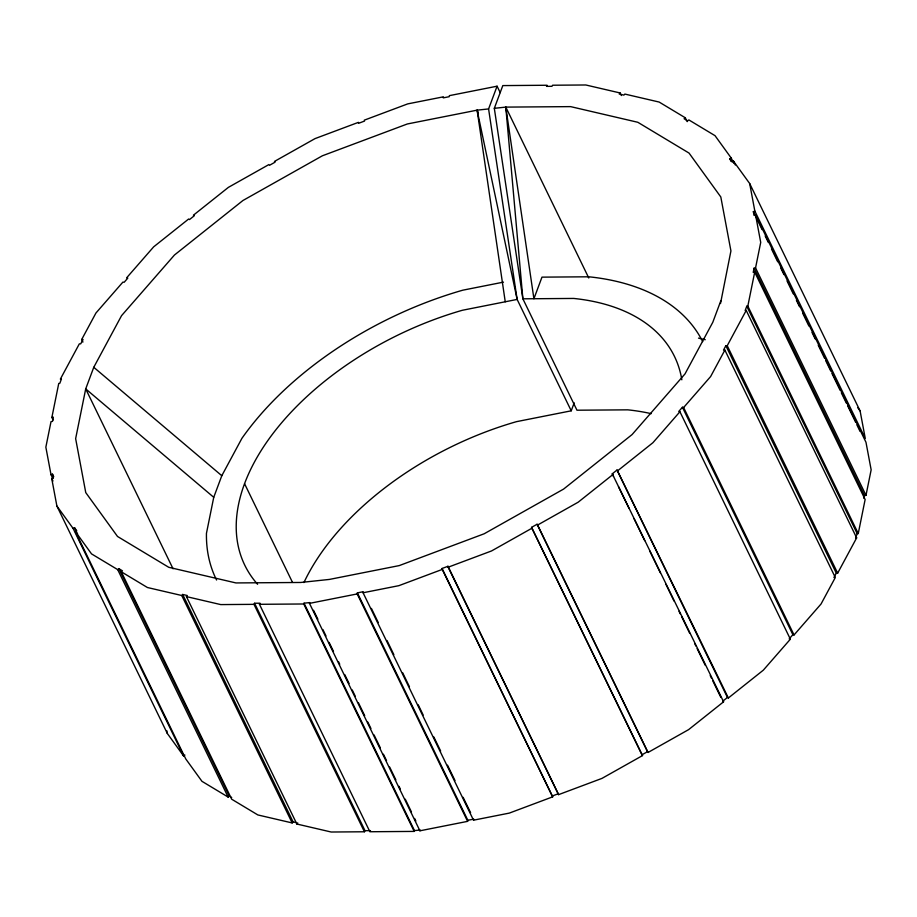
<?xml version="1.0" encoding="UTF-8"?>
<svg xmlns="http://www.w3.org/2000/svg" width="917" height="917" viewBox="0 0 917 917"><rect width="100%" height="100%" fill="white"/><g stroke="black" fill="none" stroke-linecap="round" stroke-linejoin="round"><path stroke-width="1.38" d="M720.51 303.516L730.929 250.926L720.808 196.972L689.057 153.093L637.819 122.282L570.603 106.624L505.794 107.106L494.32 108.321L522.873 298.816L576.965 410.208L627.801 409.842A238.867 140.06 -25.9 0 1 651.196 413.659M53.106 420.02L51.868 417.453L58.745 383.455L59.8 383.34L61.416 379.03L60.35 379.134L79.343 343.852L80.707 343.852L83.057 339.485L81.693 339.496L82.943 342.064M503.479 282.127L462.753 290.196A270.71 158.744 -25.9 0 0 241.928 438.315L221.799 475.717L213.741 497.312L206.451 533.35A270.71 158.744 -25.9 0 0 216.572 580.025M52.888 478.571L51.02 474.719L52.498 474.169L53.197 477.929L51.719 478.479L56.888 506.024L73.108 528.433L74.483 527.653L76.696 530.714L75.32 531.493L91.528 553.891L117.697 569.629L118.889 568.678L122.454 570.832L121.262 571.772L147.419 587.51L181.738 595.5L182.666 594.445L187.343 595.534L186.426 596.6L296.856 824.028L331.186 832.017L364.427 831.776L253.986 604.349L254.571 603.248L260.05 603.214L259.465 604.303L369.895 831.742L414.186 831.41L303.756 603.982L304.043 603.18L309.786 602.572L309.488 603.375L419.917 830.802L467.613 821.357L357.183 593.929L357.389 592.875L363.292 591.706L363.075 592.76L473.516 820.188L509.302 813.104L552.676 796.85L442.063 568.483L447.989 566.27L558.591 794.638L601.965 778.395L642.53 755.574L531.539 527.367L537.064 524.26L537.626 525.028L648.055 752.456L688.61 729.634L723.593 701.792L612.269 473.814L617.038 470.02L728.362 697.986L763.345 670.144L790.362 639.183L679.921 411.744L678.752 411.469L682.431 407.251L683.612 407.526L794.042 634.954L821.059 603.982L835.307 577.504L724.877 350.076L723.502 350.088L725.851 345.72L727.227 345.709L746.209 310.427L745.154 310.542L746.77 306.221L747.825 306.106L858.255 533.545L857.2 533.66L855.997 536.892M467.613 821.357L467.83 820.302L357.389 592.875M473.516 820.188L473.722 819.133L467.83 820.302M733.749 163.215L731.25 158.079L729.863 158.859L732.075 161.908L733.462 161.128L749.682 183.538L754.84 211.093L753.361 211.644L754.072 215.403L755.551 214.842L760.72 242.397L755.551 267.913L754.072 268.2L753.224 272.406L754.702 272.12L865.132 499.547L858.255 533.545M747.825 306.106L754.702 272.12M863.952 498.435L864.513 495.638L754.072 268.2M864.513 495.638L865.992 495.34L871.15 469.825L865.98 442.281L755.551 214.842M81.693 339.496L95.941 313.018L122.958 282.046L124.127 282.321L127.818 278.092L126.638 277.817L153.655 246.856L188.638 219.014L189.532 219.541L194.301 215.747L193.407 215.208L228.39 187.366L268.945 164.544L269.495 165.312L275.031 162.194L274.47 161.426L315.035 138.605L358.409 122.362L358.581 123.302L364.496 121.09L364.324 120.15L407.698 103.896L443.484 96.812L443.278 97.867L449.17 96.698L449.387 95.643L497.083 86.198L488.589 108.928L477.115 110.155L407.32 123.978L322.383 155.787L242.959 200.491L174.459 255.018L121.548 315.666L93.763 367.293L85.705 388.888L75.641 438.635L85.751 492.589L117.514 536.468L168.739 567.291L235.956 582.937L300.765 582.467L329.444 579.418L399.239 565.594L484.176 533.774L563.6 489.082L632.1 434.555L685.01 373.907L712.796 322.28L720.865 300.673M494.32 108.321L502.814 85.59L547.105 85.258L546.509 86.358L551.988 86.313L552.573 85.224L585.814 84.983L620.144 92.972L621.394 95.54M414.186 831.41L414.484 830.619L304.043 603.18M303.917 582.582A238.867 140.06 -25.9 0 1 516.477 421.66L571.222 410.816L574.202 402.838M419.917 830.802L420.215 830.011L414.484 830.619M364.427 831.776L365.012 830.687L254.571 603.248M724.877 350.076L710.618 376.555L683.612 407.526M833.943 577.515L836.293 573.148L725.851 345.72M836.293 573.148L837.657 573.148L856.65 537.866L746.209 310.427M620.144 92.972L619.216 94.027L623.904 95.116L624.821 94.061L659.14 102.051L685.308 117.789L687.177 121.64M121.262 571.772L231.692 799.211L257.86 814.949L292.179 822.939L293.096 821.884L296.615 822.698M296.856 824.028L297.784 822.973M679.921 411.744L652.904 442.716L617.932 470.559M794.042 634.954L792.873 634.679L789.182 638.908L790.362 639.183M685.308 117.789L684.116 118.74L687.681 120.884L688.873 119.932L715.031 135.67L731.25 158.079M613.152 474.353L578.18 502.195L537.626 525.028M75.32 531.493L185.75 758.921L201.969 781.33L228.127 797.068L229.319 796.116L231.703 797.549M728.362 697.986L727.468 697.459L722.699 701.253L723.593 701.792M532.089 528.135L491.535 550.957L448.161 567.199L558.591 794.638M56.888 506.024L167.318 733.462L183.538 755.872L184.925 755.092M531.539 527.367L641.969 754.806L647.505 751.688L648.055 752.456M442.063 568.483L442.246 569.423L398.872 585.665L363.075 592.76M552.504 795.91L558.419 793.698M51.868 417.453L53.335 417.166L52.487 421.362L51.008 421.66L45.85 447.175L51.02 474.719M309.488 603.375L357.183 593.929M855.584 537.97L856.65 537.866M253.986 604.349L220.745 604.59L186.426 596.6M259.465 604.303L303.756 603.982M365.012 830.687L370.491 830.642M698.513 338.132L705.242 339.703M93.763 367.293L221.799 475.717M213.741 497.312L85.705 388.888L173.049 568.781M857.682 407.607L860.112 410.976L865.281 438.521L754.84 211.093M641.969 754.806L642.53 755.574M749.682 183.538L860.112 410.976M733.462 161.128L735.331 164.991M729.863 158.859L731.113 161.426M753.361 211.644L762.096 229.628M765.214 236.059L768.343 242.478M771.461 248.908L777.696 261.758M780.814 268.177L783.932 274.607M787.061 281.026L793.297 293.876M796.414 300.306L799.532 306.725M802.65 313.155L808.897 326.005M812.015 332.424L815.133 338.854M818.251 345.273L824.498 358.123M825.736 360.69L830.733 370.972M831.983 373.54L840.087 390.252M841.336 392.82L846.334 403.102M847.583 405.669L855.687 422.37M856.937 424.938L860.054 431.368M755.551 267.913L865.992 495.34M746.77 306.221L857.2 533.66M727.227 345.709L837.657 573.148M682.431 407.251L792.873 634.679M497.083 86.198L500.201 92.617M681.835 379.798A238.867 140.06 -25.9 0 0 573.71 298.438L522.873 298.816L505.794 107.106L588.783 278M505.244 301.785L477.115 110.155L478.365 112.722M617.038 470.02L727.468 697.459M612.269 473.814L613.519 476.393M618.505 486.663L629.108 508.511M634.106 518.793L644.708 540.64M649.706 550.911L660.309 572.758M665.925 584.324L674.029 601.025M679.027 611.307L680.276 613.874M681.526 616.442L689.63 633.154M694.627 643.425L695.877 646.004M697.115 648.571L705.23 665.272M710.216 675.554L711.466 678.121M712.715 680.689L720.831 697.401M571.222 410.816L517.131 299.423L477.115 110.155M537.064 524.26L647.505 751.688M442.246 569.423L552.676 796.85M371.396 608.407L378.262 622.54M386.997 640.536L393.863 654.669M402.597 672.654L409.463 686.787M418.198 704.783L423.184 715.054M433.787 736.901L440.653 751.034M447.519 765.168L455.004 780.585M463.119 797.297L470.604 812.714M313.522 610.286L317.89 619.273M322.887 629.555L326.005 635.985M329.123 642.404L333.49 651.402M338.488 661.684L339.737 664.252M344.723 674.534L349.09 683.52M352.208 689.951L355.326 696.37M358.444 702.8L364.691 715.65M367.809 722.069L370.927 728.499M374.044 734.918L380.291 747.768M383.409 754.198L386.527 760.617M389.645 767.048L395.88 779.897M399.01 786.316L400.248 788.884M405.245 799.166L411.481 812.015M414.599 818.445L415.848 821.013M244.552 483.672L292.431 582.261M182.666 594.445L293.096 821.884M181.738 595.5L292.179 822.939M118.889 568.678L229.319 796.116M117.697 569.629L228.127 797.068M52.498 474.169L53.748 476.737M51.719 478.479L52.968 481.047M74.483 527.653L77.601 534.084M73.108 528.433L183.538 755.872M447.989 566.27L448.161 567.199M166.802 730.7L167.318 733.462M488.589 108.928L517.131 299.423L462.386 310.267A238.867 140.06 -25.9 0 0 257.597 584.289M505.794 107.106L533.912 298.736L541.981 277.14L588.92 276.796A270.71 158.744 -25.9 0 1 702.674 341.617"/></g></svg>
